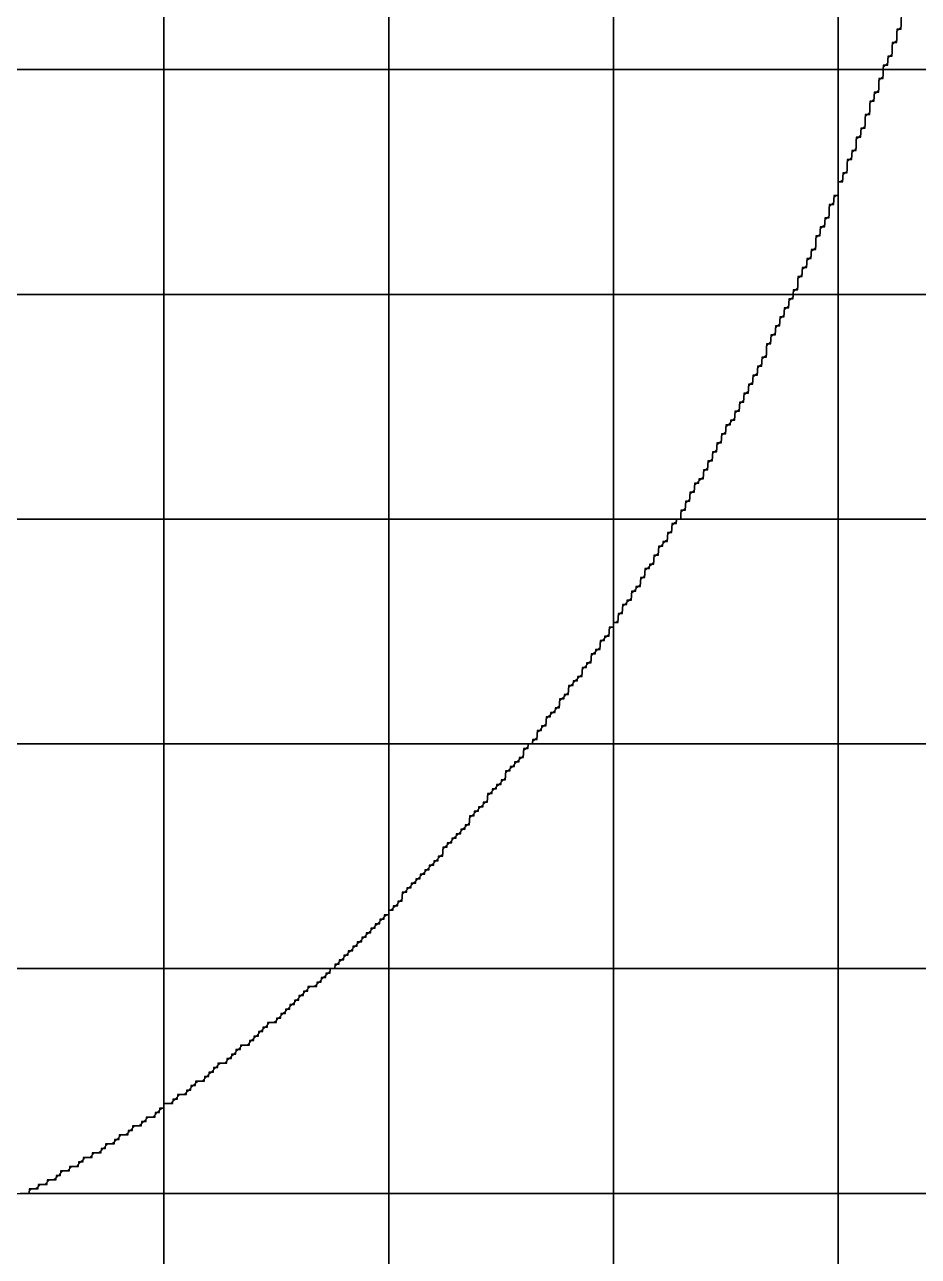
# Model space of a CAD drawing. Header units: metres. Extents: x -2.2 to 1, y -5.2 to 5.1.
# Drawn here: x 0.05 to 0.547, y -3.696 to -3.01 of the extents above; entities that cross this region are included whole.
import ezdxf

# ---------------------------------------------------------------- set-up
doc = ezdxf.new("R2010")
doc.units = ezdxf.units.M

msp = doc.modelspace()

# ---------------------------------------------------------------- linework, layer by layer
at = {"layer": '6', "color": 4}
for points in [[(0.00207, -3.0355, 0), (0.12707, -3.0355, 0), (0.12707, -2.9105, 0), (0.00207, -2.9105, 0), (0.00207, -3.0355, 0)], [(0.12707, -3.0355, 0), (0.25207, -3.0355, 0), (0.25207, -2.9105, 0), (0.12707, -2.9105, 0), (0.12707, -3.0355, 0)], [(0.25207, -3.0355, 0), (0.37707, -3.0355, 0), (0.37707, -2.9105, 0), (0.25207, -2.9105, 0), (0.25207, -3.0355, 0)], [(0.37707, -3.0355, 0), (0.50207, -3.0355, 0), (0.50207, -2.9105, 0), (0.37707, -2.9105, 0), (0.37707, -3.0355, 0)], [(0.50207, -2.9105, 0), (0.50207, -3.0355, 0)], [(0.50207, -3.0355, 0), (0.52707, -3.0355, 0), (0.52707, -3.03425, 0), (0.52832, -3.033, 0), (0.52957, -3.033, 0), (0.52957, -3.02925, 0), (0.53082, -3.028, 0), (0.53207, -3.028, 0), (0.53207, -3.02175, 0), (0.53332, -3.0205, 0), (0.53457, -3.0205, 0), (0.53457, -3.01425, 0), (0.53582, -3.013, 0), (0.53707, -3.013, 0), (0.53707, -3.00675, 0)], [(0.00207, -3.1605, 0), (0.12707, -3.1605, 0), (0.12707, -3.0355, 0), (0.00207, -3.0355, 0), (0.00207, -3.1605, 0)], [(0.12707, -3.1605, 0), (0.25207, -3.1605, 0), (0.25207, -3.0355, 0), (0.12707, -3.0355, 0), (0.12707, -3.1605, 0)], [(0.25207, -3.1605, 0), (0.37707, -3.1605, 0), (0.37707, -3.0355, 0), (0.25207, -3.0355, 0), (0.25207, -3.1605, 0)], [(0.37707, -3.1605, 0), (0.47707, -3.1605, 0), (0.47707, -3.15925, 0), (0.47832, -3.158, 0), (0.47957, -3.158, 0), (0.47957, -3.15175, 0), (0.48082, -3.1505, 0), (0.48207, -3.1505, 0), (0.48207, -3.14675, 0), (0.48332, -3.1455, 0), (0.48457, -3.1455, 0), (0.48457, -3.14175, 0), (0.48582, -3.1405, 0), (0.48707, -3.1405, 0), (0.48707, -3.13675, 0), (0.48832, -3.1355, 0), (0.48957, -3.1355, 0), (0.48957, -3.12925, 0), (0.49082, -3.128, 0), (0.49207, -3.128, 0), (0.49207, -3.12425, 0), (0.49332, -3.123, 0), (0.49457, -3.123, 0), (0.49457, -3.11925, 0), (0.49582, -3.118, 0), (0.49707, -3.118, 0), (0.49707, -3.11175, 0), (0.49832, -3.1105, 0), (0.49957, -3.1105, 0), (0.49957, -3.10675, 0), (0.50082, -3.1055, 0), (0.50207, -3.1055, 0), (0.50207, -3.0355, 0), (0.37707, -3.0355, 0), (0.37707, -3.1605, 0)], [(0.50207, -3.098, 0), (0.50457, -3.098, 0), (0.50457, -3.09425, 0), (0.50582, -3.093, 0), (0.50707, -3.093, 0), (0.50707, -3.08675, 0), (0.50832, -3.0855, 0), (0.50957, -3.0855, 0), (0.50957, -3.08175, 0), (0.51082, -3.0805, 0), (0.51207, -3.0805, 0), (0.51207, -3.07425, 0), (0.51332, -3.073, 0), (0.51457, -3.073, 0), (0.51457, -3.06925, 0), (0.51582, -3.068, 0), (0.51707, -3.068, 0), (0.51707, -3.06175, 0), (0.51832, -3.0605, 0), (0.51957, -3.0605, 0), (0.51957, -3.05425, 0), (0.52082, -3.053, 0), (0.52207, -3.053, 0), (0.52207, -3.04925, 0), (0.52332, -3.048, 0), (0.52457, -3.048, 0), (0.52457, -3.04175, 0), (0.52582, -3.0405, 0), (0.52707, -3.0405, 0), (0.52707, -3.0355, 0), (0.50207, -3.0355, 0), (0.50207, -3.098, 0)], [(0.00207, -3.2855, 0), (0.12707, -3.2855, 0), (0.12707, -3.1605, 0), (0.00207, -3.1605, 0), (0.00207, -3.2855, 0)], [(0.12707, -3.2855, 0), (0.25207, -3.2855, 0), (0.25207, -3.1605, 0), (0.12707, -3.1605, 0), (0.12707, -3.2855, 0)], [(0.25207, -3.2855, 0), (0.37707, -3.2855, 0), (0.37707, -3.1605, 0), (0.25207, -3.1605, 0), (0.25207, -3.2855, 0)], [(0.37707, -3.2855, 0), (0.41457, -3.2855, 0), (0.41457, -3.28175, 0), (0.41582, -3.2805, 0), (0.41707, -3.2805, 0), (0.41707, -3.27675, 0), (0.41832, -3.2755, 0), (0.41957, -3.2755, 0), (0.41957, -3.27175, 0), (0.42082, -3.2705, 0), (0.42207, -3.2705, 0), (0.42207, -3.26675, 0), (0.42332, -3.2655, 0), (0.42457, -3.2655, 0), (0.42457, -3.26425, 0), (0.42582, -3.263, 0), (0.42707, -3.263, 0), (0.42707, -3.25925, 0), (0.42832, -3.258, 0), (0.42957, -3.258, 0), (0.42957, -3.25425, 0), (0.43082, -3.253, 0), (0.43207, -3.253, 0), (0.43207, -3.24925, 0), (0.43332, -3.248, 0), (0.43457, -3.248, 0), (0.43457, -3.24425, 0), (0.43582, -3.243, 0), (0.43707, -3.243, 0), (0.43707, -3.23925, 0), (0.43832, -3.238, 0), (0.43957, -3.238, 0), (0.43957, -3.23425, 0), (0.44082, -3.233, 0), (0.44207, -3.233, 0), (0.44207, -3.23175, 0), (0.44332, -3.2305, 0), (0.44457, -3.2305, 0), (0.44457, -3.22675, 0), (0.44582, -3.2255, 0), (0.44707, -3.2255, 0), (0.44707, -3.22175, 0), (0.44832, -3.2205, 0), (0.44957, -3.2205, 0), (0.44957, -3.21675, 0), (0.45082, -3.2155, 0), (0.45207, -3.2155, 0), (0.45207, -3.21175, 0), (0.45332, -3.2105, 0), (0.45457, -3.2105, 0), (0.45457, -3.20675, 0), (0.45582, -3.2055, 0), (0.45707, -3.2055, 0), (0.45707, -3.20175, 0), (0.45832, -3.2005, 0), (0.45957, -3.2005, 0), (0.45957, -3.19675, 0), (0.46082, -3.1955, 0), (0.46207, -3.1955, 0), (0.46207, -3.18925, 0), (0.46332, -3.188, 0), (0.46457, -3.188, 0), (0.46457, -3.18425, 0), (0.46582, -3.183, 0), (0.46707, -3.183, 0), (0.46707, -3.17925, 0), (0.46832, -3.178, 0), (0.46957, -3.178, 0), (0.46957, -3.17425, 0), (0.47082, -3.173, 0), (0.47207, -3.173, 0), (0.47207, -3.16925, 0), (0.47332, -3.168, 0), (0.47457, -3.168, 0), (0.47457, -3.16425, 0), (0.47582, -3.163, 0), (0.47707, -3.163, 0), (0.47707, -3.1605, 0), (0.37707, -3.1605, 0), (0.37707, -3.2855, 0)], [(0.00207, -3.4105, 0), (0.12707, -3.4105, 0), (0.12707, -3.2855, 0), (0.00207, -3.2855, 0), (0.00207, -3.4105, 0)], [(0.12707, -3.4105, 0), (0.25207, -3.4105, 0), (0.25207, -3.2855, 0), (0.12707, -3.2855, 0), (0.12707, -3.4105, 0)], [(0.25207, -3.4105, 0), (0.33207, -3.4105, 0), (0.33207, -3.40925, 0), (0.33332, -3.408, 0), (0.33457, -3.408, 0), (0.33457, -3.40425, 0), (0.33582, -3.403, 0), (0.33707, -3.403, 0), (0.33707, -3.40175, 0), (0.33832, -3.4005, 0), (0.33957, -3.4005, 0), (0.33957, -3.39675, 0), (0.34082, -3.3955, 0), (0.34207, -3.3955, 0), (0.34207, -3.39425, 0), (0.34332, -3.393, 0), (0.34457, -3.393, 0), (0.34457, -3.39175, 0), (0.34582, -3.3905, 0), (0.34707, -3.3905, 0), (0.34707, -3.38675, 0), (0.34832, -3.3855, 0), (0.34957, -3.3855, 0), (0.34957, -3.38425, 0), (0.35082, -3.383, 0), (0.35207, -3.383, 0), (0.35207, -3.37925, 0), (0.35332, -3.378, 0), (0.35457, -3.378, 0), (0.35457, -3.37675, 0), (0.35582, -3.3755, 0), (0.35707, -3.3755, 0), (0.35707, -3.37425, 0), (0.35832, -3.373, 0), (0.35957, -3.373, 0), (0.35957, -3.36925, 0), (0.36082, -3.368, 0), (0.36207, -3.368, 0), (0.36207, -3.36675, 0), (0.36332, -3.3655, 0), (0.36457, -3.3655, 0), (0.36457, -3.36175, 0), (0.36582, -3.3605, 0), (0.36707, -3.3605, 0), (0.36707, -3.35925, 0), (0.36832, -3.358, 0), (0.36957, -3.358, 0), (0.36957, -3.35425, 0), (0.37082, -3.353, 0), (0.37207, -3.353, 0), (0.37207, -3.35175, 0), (0.37332, -3.3505, 0), (0.37457, -3.3505, 0), (0.37457, -3.34675, 0), (0.37582, -3.3455, 0), (0.37707, -3.3455, 0), (0.37707, -3.2855, 0), (0.25207, -3.2855, 0), (0.25207, -3.4105, 0)], [(0.37707, -3.343, 0), (0.37957, -3.343, 0), (0.37957, -3.33925, 0), (0.38082, -3.338, 0), (0.38207, -3.338, 0), (0.38207, -3.33425, 0), (0.38332, -3.333, 0), (0.38457, -3.333, 0), (0.38457, -3.33175, 0), (0.38582, -3.3305, 0), (0.38707, -3.3305, 0), (0.38707, -3.32675, 0), (0.38832, -3.3255, 0), (0.38957, -3.3255, 0), (0.38957, -3.32425, 0), (0.39082, -3.323, 0), (0.39207, -3.323, 0), (0.39207, -3.31925, 0), (0.39332, -3.318, 0), (0.39457, -3.318, 0), (0.39457, -3.31425, 0), (0.39582, -3.313, 0), (0.39707, -3.313, 0), (0.39707, -3.31175, 0), (0.39832, -3.3105, 0), (0.39957, -3.3105, 0), (0.39957, -3.30675, 0), (0.40082, -3.3055, 0), (0.40207, -3.3055, 0), (0.40207, -3.30175, 0), (0.40332, -3.3005, 0), (0.40457, -3.3005, 0), (0.40457, -3.29925, 0), (0.40582, -3.298, 0), (0.40707, -3.298, 0), (0.40707, -3.29425, 0), (0.40832, -3.293, 0), (0.40957, -3.293, 0), (0.40957, -3.28925, 0), (0.41082, -3.288, 0), (0.41207, -3.288, 0), (0.41207, -3.2855, 0), (0.37707, -3.2855, 0), (0.37707, -3.343, 0)], [(0.00207, -3.5355, 0), (0.12707, -3.5355, 0), (0.12707, -3.4105, 0), (0.00207, -3.4105, 0), (0.00207, -3.5355, 0)], [(0.12707, -3.5355, 0), (0.22207, -3.5355, 0), (0.22207, -3.53425, 0), (0.22332, -3.533, 0), (0.22457, -3.533, 0), (0.22457, -3.53175, 0), (0.22582, -3.5305, 0), (0.22707, -3.5305, 0), (0.22707, -3.52925, 0), (0.22832, -3.528, 0), (0.22957, -3.528, 0), (0.22957, -3.52675, 0), (0.23082, -3.5255, 0), (0.23207, -3.5255, 0), (0.23207, -3.52425, 0), (0.23332, -3.523, 0), (0.23457, -3.523, 0), (0.23457, -3.52175, 0), (0.23582, -3.5205, 0), (0.23707, -3.5205, 0), (0.23707, -3.51925, 0), (0.23832, -3.518, 0), (0.23957, -3.518, 0), (0.23957, -3.51675, 0), (0.24082, -3.5155, 0), (0.24207, -3.5155, 0), (0.24207, -3.51425, 0), (0.24332, -3.513, 0), (0.24457, -3.513, 0), (0.24457, -3.51175, 0), (0.24582, -3.5105, 0), (0.24707, -3.5105, 0), (0.24707, -3.50925, 0), (0.24832, -3.508, 0), (0.24957, -3.508, 0), (0.24957, -3.50675, 0), (0.25082, -3.5055, 0), (0.25207, -3.5055, 0), (0.25207, -3.4105, 0), (0.12707, -3.4105, 0), (0.12707, -3.5355, 0)], [(0.25207, -3.503, 0), (0.25457, -3.503, 0), (0.25457, -3.50175, 0), (0.25582, -3.5005, 0), (0.25707, -3.5005, 0), (0.25707, -3.49925, 0), (0.25832, -3.498, 0), (0.25957, -3.498, 0), (0.25957, -3.49425, 0), (0.26082, -3.493, 0), (0.26207, -3.493, 0), (0.26207, -3.49175, 0), (0.26332, -3.4905, 0), (0.26457, -3.4905, 0), (0.26457, -3.48925, 0), (0.26582, -3.488, 0), (0.26707, -3.488, 0), (0.26707, -3.48675, 0), (0.26832, -3.4855, 0), (0.26957, -3.4855, 0), (0.26957, -3.48425, 0), (0.27082, -3.483, 0), (0.27207, -3.483, 0), (0.27207, -3.48175, 0), (0.27332, -3.4805, 0), (0.27457, -3.4805, 0), (0.27457, -3.47925, 0), (0.27582, -3.478, 0), (0.27707, -3.478, 0), (0.27707, -3.47675, 0), (0.27832, -3.4755, 0), (0.27957, -3.4755, 0), (0.27957, -3.47425, 0), (0.28082, -3.473, 0), (0.28207, -3.473, 0), (0.28207, -3.46925, 0), (0.28332, -3.468, 0), (0.28457, -3.468, 0), (0.28457, -3.46675, 0), (0.28582, -3.4655, 0), (0.28707, -3.4655, 0), (0.28707, -3.46425, 0), (0.28832, -3.463, 0), (0.28957, -3.463, 0), (0.28957, -3.46175, 0), (0.29082, -3.4605, 0), (0.29207, -3.4605, 0), (0.29207, -3.45925, 0), (0.29332, -3.458, 0), (0.29457, -3.458, 0), (0.29457, -3.45675, 0), (0.29582, -3.4555, 0), (0.29707, -3.4555, 0), (0.29707, -3.45175, 0), (0.29832, -3.4505, 0), (0.29957, -3.4505, 0), (0.29957, -3.44925, 0), (0.30082, -3.448, 0), (0.30207, -3.448, 0), (0.30207, -3.44675, 0), (0.30332, -3.4455, 0), (0.30457, -3.4455, 0), (0.30457, -3.44425, 0), (0.30582, -3.443, 0), (0.30707, -3.443, 0), (0.30707, -3.43925, 0), (0.30832, -3.438, 0), (0.30957, -3.438, 0), (0.30957, -3.43675, 0), (0.31082, -3.4355, 0), (0.31207, -3.4355, 0), (0.31207, -3.43425, 0), (0.31332, -3.433, 0), (0.31457, -3.433, 0), (0.31457, -3.43175, 0), (0.31582, -3.4305, 0), (0.31707, -3.4305, 0), (0.31707, -3.42675, 0), (0.31832, -3.4255, 0), (0.31957, -3.4255, 0), (0.31957, -3.42425, 0), (0.32082, -3.423, 0), (0.32207, -3.423, 0), (0.32207, -3.42175, 0), (0.32332, -3.4205, 0), (0.32457, -3.4205, 0), (0.32457, -3.41925, 0), (0.32582, -3.418, 0), (0.32707, -3.418, 0), (0.32707, -3.41425, 0), (0.32832, -3.413, 0), (0.32957, -3.413, 0), (0.32957, -3.4105, 0), (0.25207, -3.4105, 0), (0.25207, -3.503, 0)], [(0.00207, -3.6605, 0), (0.05207, -3.6605, 0), (0.05207, -3.65925, 0), (0.05332, -3.658, 0), (0.05707, -3.658, 0), (0.05707, -3.65675, 0), (0.05832, -3.6555, 0), (0.06207, -3.6555, 0), (0.06207, -3.65425, 0), (0.06332, -3.653, 0), (0.06707, -3.653, 0), (0.06707, -3.65175, 0), (0.06832, -3.6505, 0), (0.06957, -3.6505, 0), (0.06957, -3.64925, 0), (0.07082, -3.648, 0), (0.07457, -3.648, 0), (0.07457, -3.64675, 0), (0.07582, -3.6455, 0), (0.07957, -3.6455, 0), (0.07957, -3.64425, 0), (0.08082, -3.643, 0), (0.08207, -3.643, 0), (0.08207, -3.64175, 0), (0.08332, -3.6405, 0), (0.08707, -3.6405, 0), (0.08707, -3.63925, 0), (0.08832, -3.638, 0), (0.09207, -3.638, 0), (0.09207, -3.63675, 0), (0.09332, -3.6355, 0), (0.09457, -3.6355, 0), (0.09457, -3.63425, 0), (0.09582, -3.633, 0), (0.09957, -3.633, 0), (0.09957, -3.63175, 0), (0.10082, -3.6305, 0), (0.10207, -3.6305, 0), (0.10207, -3.62925, 0), (0.10332, -3.628, 0), (0.10707, -3.628, 0), (0.10707, -3.62675, 0), (0.10832, -3.6255, 0), (0.10957, -3.6255, 0), (0.10957, -3.62425, 0), (0.11082, -3.623, 0), (0.11457, -3.623, 0), (0.11457, -3.62175, 0), (0.11582, -3.6205, 0), (0.11707, -3.6205, 0), (0.11707, -3.61925, 0), (0.11832, -3.618, 0), (0.12207, -3.618, 0), (0.12207, -3.61675, 0), (0.12332, -3.6155, 0), (0.12457, -3.6155, 0), (0.12457, -3.61425, 0), (0.12582, -3.613, 0), (0.12707, -3.613, 0), (0.12707, -3.5355, 0), (0.00207, -3.5355, 0)], [(0.12707, -3.6105, 0), (0.13207, -3.6105, 0), (0.13207, -3.60925, 0), (0.13332, -3.608, 0), (0.13457, -3.608, 0), (0.13457, -3.60675, 0), (0.13582, -3.6055, 0), (0.13957, -3.6055, 0), (0.13957, -3.60425, 0), (0.14082, -3.603, 0), (0.14207, -3.603, 0), (0.14207, -3.60175, 0), (0.14332, -3.6005, 0), (0.14457, -3.6005, 0), (0.14457, -3.59925, 0), (0.14582, -3.598, 0), (0.14957, -3.598, 0), (0.14957, -3.59675, 0), (0.15082, -3.5955, 0), (0.15207, -3.5955, 0), (0.15207, -3.59425, 0), (0.15332, -3.593, 0), (0.15457, -3.593, 0), (0.15457, -3.59175, 0), (0.15582, -3.5905, 0), (0.15707, -3.5905, 0), (0.15707, -3.58925, 0), (0.15832, -3.588, 0), (0.16207, -3.588, 0), (0.16207, -3.58675, 0), (0.16332, -3.5855, 0), (0.16457, -3.5855, 0), (0.16457, -3.58425, 0), (0.16582, -3.583, 0), (0.16707, -3.583, 0), (0.16707, -3.58175, 0), (0.16832, -3.5805, 0), (0.16957, -3.5805, 0), (0.16957, -3.57925, 0), (0.17082, -3.578, 0), (0.17457, -3.578, 0), (0.17457, -3.57675, 0), (0.17582, -3.5755, 0), (0.17707, -3.5755, 0), (0.17707, -3.57425, 0), (0.17832, -3.573, 0), (0.17957, -3.573, 0), (0.17957, -3.57175, 0), (0.18082, -3.5705, 0), (0.18207, -3.5705, 0), (0.18207, -3.56925, 0), (0.18332, -3.568, 0), (0.18457, -3.568, 0), (0.18457, -3.56675, 0), (0.18582, -3.5655, 0), (0.18957, -3.5655, 0), (0.18957, -3.56425, 0), (0.19082, -3.563, 0), (0.19207, -3.563, 0), (0.19207, -3.56175, 0), (0.19332, -3.5605, 0), (0.19457, -3.5605, 0), (0.19457, -3.55925, 0), (0.19582, -3.558, 0), (0.19707, -3.558, 0), (0.19707, -3.55675, 0), (0.19832, -3.5555, 0), (0.19957, -3.5555, 0), (0.19957, -3.55425, 0), (0.20082, -3.553, 0), (0.20207, -3.553, 0), (0.20207, -3.55175, 0), (0.20332, -3.5505, 0), (0.20457, -3.5505, 0), (0.20457, -3.54925, 0), (0.20582, -3.548, 0), (0.20707, -3.548, 0), (0.20707, -3.54675, 0), (0.20832, -3.5455, 0), (0.21207, -3.5455, 0), (0.21207, -3.54425, 0), (0.21332, -3.543, 0), (0.21457, -3.543, 0), (0.21457, -3.54175, 0), (0.21582, -3.5405, 0), (0.21707, -3.5405, 0), (0.21707, -3.53925, 0), (0.21832, -3.538, 0), (0.21957, -3.538, 0), (0.21957, -3.5355, 0), (0.12707, -3.5355, 0), (0.12707, -3.6105, 0)]]:
    msp.add_polyline3d(points, dxfattribs=at)
at = {"layer": '7', "color": 1}
for points in [[(0.52707, -3.0355, 0), (0.62707, -3.0355, 0), (0.62707, -2.9105, 0)], [(0.53707, -3.0055, 0), (0.53707, -3.01175, 0), (0.53582, -3.013, 0), (0.53457, -3.013, 0), (0.53457, -3.01925, 0), (0.53332, -3.0205, 0), (0.53207, -3.0205, 0), (0.53207, -3.02675, 0), (0.53082, -3.028, 0), (0.52957, -3.028, 0), (0.52957, -3.03175, 0), (0.52832, -3.033, 0), (0.52707, -3.033, 0), (0.52707, -3.0355, 0)], [(0.62707, -3.0355, 0), (0.52707, -3.0355, 0), (0.52707, -3.03925, 0), (0.52582, -3.0405, 0), (0.52457, -3.0405, 0), (0.52457, -3.04675, 0), (0.52332, -3.048, 0), (0.52207, -3.048, 0), (0.52207, -3.05175, 0), (0.52082, -3.053, 0), (0.51957, -3.053, 0), (0.51957, -3.05925, 0), (0.51832, -3.0605, 0), (0.51707, -3.0605, 0), (0.51707, -3.06675, 0), (0.51582, -3.068, 0), (0.51457, -3.068, 0), (0.51457, -3.07175, 0), (0.51332, -3.073, 0), (0.51207, -3.073, 0), (0.51207, -3.07925, 0), (0.51082, -3.0805, 0), (0.50957, -3.0805, 0), (0.50957, -3.08425, 0), (0.50832, -3.0855, 0), (0.50707, -3.0855, 0), (0.50707, -3.09175, 0), (0.50582, -3.093, 0), (0.50457, -3.093, 0), (0.50457, -3.09675, 0), (0.50332, -3.098, 0), (0.50207, -3.098, 0), (0.50207, -3.1605, 0)], [(0.47707, -3.1605, 0), (0.50207, -3.1605, 0), (0.50207, -3.1055, 0), (0.49957, -3.1055, 0), (0.49957, -3.10925, 0), (0.49832, -3.1105, 0), (0.49707, -3.1105, 0), (0.49707, -3.11675, 0), (0.49582, -3.118, 0), (0.49457, -3.118, 0), (0.49457, -3.12175, 0), (0.49332, -3.123, 0), (0.49207, -3.123, 0), (0.49207, -3.12675, 0), (0.49082, -3.128, 0), (0.48957, -3.128, 0), (0.48957, -3.13425, 0), (0.48832, -3.1355, 0), (0.48707, -3.1355, 0), (0.48707, -3.13925, 0), (0.48582, -3.1405, 0), (0.48457, -3.1405, 0), (0.48457, -3.14425, 0), (0.48332, -3.1455, 0), (0.48207, -3.1455, 0), (0.48207, -3.14925, 0), (0.48082, -3.1505, 0), (0.47957, -3.1505, 0), (0.47957, -3.15675, 0), (0.47832, -3.158, 0), (0.47707, -3.158, 0), (0.47707, -3.1605, 0)], [(0.41457, -3.2855, 0), (0.50207, -3.2855, 0), (0.50207, -3.1605, 0), (0.47707, -3.1605, 0), (0.47707, -3.16175, 0), (0.47582, -3.163, 0), (0.47457, -3.163, 0), (0.47457, -3.16675, 0), (0.47332, -3.168, 0), (0.47207, -3.168, 0), (0.47207, -3.17175, 0), (0.47082, -3.173, 0), (0.46957, -3.173, 0), (0.46957, -3.17675, 0), (0.46832, -3.178, 0), (0.46707, -3.178, 0), (0.46707, -3.18175, 0), (0.46582, -3.183, 0), (0.46457, -3.183, 0), (0.46457, -3.18675, 0), (0.46332, -3.188, 0), (0.46207, -3.188, 0), (0.46207, -3.19425, 0), (0.46082, -3.1955, 0), (0.45957, -3.1955, 0), (0.45957, -3.19925, 0), (0.45832, -3.2005, 0), (0.45707, -3.2005, 0), (0.45707, -3.20425, 0), (0.45582, -3.2055, 0), (0.45457, -3.2055, 0), (0.45457, -3.20925, 0), (0.45332, -3.2105, 0), (0.45207, -3.2105, 0), (0.45207, -3.21425, 0), (0.45082, -3.2155, 0), (0.44957, -3.2155, 0), (0.44957, -3.21925, 0), (0.44832, -3.2205, 0), (0.44707, -3.2205, 0), (0.44707, -3.22425, 0), (0.44582, -3.2255, 0), (0.44457, -3.2255, 0), (0.44457, -3.22925, 0), (0.44332, -3.2305, 0), (0.44207, -3.2305, 0), (0.44207, -3.23175, 0), (0.44082, -3.233, 0), (0.43957, -3.233, 0), (0.43957, -3.23675, 0), (0.43832, -3.238, 0), (0.43707, -3.238, 0), (0.43707, -3.24175, 0), (0.43582, -3.243, 0), (0.43457, -3.243, 0), (0.43457, -3.24675, 0), (0.43332, -3.248, 0), (0.43207, -3.248, 0), (0.43207, -3.25175, 0), (0.43082, -3.253, 0), (0.42957, -3.253, 0), (0.42957, -3.25675, 0), (0.42832, -3.258, 0), (0.42707, -3.258, 0), (0.42707, -3.26175, 0), (0.42582, -3.263, 0), (0.42457, -3.263, 0), (0.42457, -3.26425, 0), (0.42332, -3.2655, 0), (0.42207, -3.2655, 0), (0.42207, -3.26925, 0), (0.42082, -3.2705, 0), (0.41957, -3.2705, 0), (0.41957, -3.27425, 0), (0.41832, -3.2755, 0), (0.41707, -3.2755, 0), (0.41707, -3.27925, 0), (0.41582, -3.2805, 0), (0.41457, -3.2805, 0), (0.41457, -3.2855, 0)], [(0.50207, -3.2855, 0), (0.62707, -3.2855, 0), (0.62707, -3.1605, 0), (0.50207, -3.1605, 0), (0.50207, -3.2855, 0)], [(0.50207, -3.1605, 0), (0.62707, -3.1605, 0)], [(0.37707, -3.4105, 0), (0.50207, -3.4105, 0), (0.50207, -3.2855, 0), (0.41207, -3.2855, 0), (0.41207, -3.28675, 0), (0.41082, -3.288, 0), (0.40957, -3.288, 0), (0.40957, -3.29175, 0), (0.40832, -3.293, 0), (0.40707, -3.293, 0), (0.40707, -3.29675, 0), (0.40582, -3.298, 0), (0.40457, -3.298, 0), (0.40457, -3.29925, 0), (0.40332, -3.3005, 0), (0.40207, -3.3005, 0), (0.40207, -3.30425, 0), (0.40082, -3.3055, 0), (0.39957, -3.3055, 0), (0.39957, -3.30925, 0), (0.39832, -3.3105, 0), (0.39707, -3.3105, 0), (0.39707, -3.31175, 0), (0.39582, -3.313, 0), (0.39457, -3.313, 0), (0.39457, -3.31675, 0), (0.39332, -3.318, 0), (0.39207, -3.318, 0), (0.39207, -3.32175, 0), (0.39082, -3.323, 0), (0.38957, -3.323, 0), (0.38957, -3.32425, 0), (0.38832, -3.3255, 0), (0.38707, -3.3255, 0), (0.38707, -3.32925, 0), (0.38582, -3.3305, 0), (0.38457, -3.3305, 0), (0.38457, -3.33175, 0), (0.38332, -3.333, 0), (0.38207, -3.333, 0), (0.38207, -3.33675, 0), (0.38082, -3.338, 0), (0.37957, -3.338, 0), (0.37957, -3.34175, 0), (0.37832, -3.343, 0), (0.37707, -3.343, 0), (0.37707, -3.4105, 0)], [(0.50207, -3.4105, 0), (0.62707, -3.4105, 0), (0.62707, -3.2855, 0), (0.50207, -3.2855, 0), (0.50207, -3.4105, 0)], [(0.33207, -3.4105, 0), (0.37707, -3.4105, 0), (0.37707, -3.3455, 0), (0.37457, -3.3455, 0), (0.37457, -3.34925, 0), (0.37332, -3.3505, 0), (0.37207, -3.3505, 0), (0.37207, -3.35175, 0), (0.37082, -3.353, 0), (0.36957, -3.353, 0), (0.36957, -3.35675, 0), (0.36832, -3.358, 0), (0.36707, -3.358, 0), (0.36707, -3.35925, 0), (0.36582, -3.3605, 0), (0.36457, -3.3605, 0), (0.36457, -3.36425, 0), (0.36332, -3.3655, 0), (0.36207, -3.3655, 0), (0.36207, -3.36675, 0), (0.36082, -3.368, 0), (0.35957, -3.368, 0), (0.35957, -3.37175, 0), (0.35832, -3.373, 0), (0.35707, -3.373, 0), (0.35707, -3.37425, 0), (0.35582, -3.3755, 0), (0.35457, -3.3755, 0), (0.35457, -3.37675, 0), (0.35332, -3.378, 0), (0.35207, -3.378, 0), (0.35207, -3.38175, 0), (0.35082, -3.383, 0), (0.34957, -3.383, 0), (0.34957, -3.38425, 0), (0.34832, -3.3855, 0), (0.34707, -3.3855, 0), (0.34707, -3.38925, 0), (0.34582, -3.3905, 0), (0.34457, -3.3905, 0), (0.34457, -3.39175, 0), (0.34332, -3.393, 0), (0.34207, -3.393, 0), (0.34207, -3.39425, 0), (0.34082, -3.3955, 0), (0.33957, -3.3955, 0), (0.33957, -3.39925, 0), (0.33832, -3.4005, 0), (0.33707, -3.4005, 0), (0.33707, -3.40175, 0), (0.33582, -3.403, 0), (0.33457, -3.403, 0), (0.33457, -3.40675, 0), (0.33332, -3.408, 0), (0.33207, -3.408, 0), (0.33207, -3.4105, 0)], [(0.25207, -3.5355, 0), (0.37707, -3.5355, 0), (0.37707, -3.4105, 0), (0.32957, -3.4105, 0), (0.32957, -3.41175, 0), (0.32832, -3.413, 0), (0.32707, -3.413, 0), (0.32707, -3.41675, 0), (0.32582, -3.418, 0), (0.32457, -3.418, 0), (0.32457, -3.41925, 0), (0.32332, -3.4205, 0), (0.32207, -3.4205, 0), (0.32207, -3.42175, 0), (0.32082, -3.423, 0), (0.31957, -3.423, 0), (0.31957, -3.42425, 0), (0.31832, -3.4255, 0), (0.31707, -3.4255, 0), (0.31707, -3.42925, 0), (0.31582, -3.4305, 0), (0.31457, -3.4305, 0), (0.31457, -3.43175, 0), (0.31332, -3.433, 0), (0.31207, -3.433, 0), (0.31207, -3.43425, 0), (0.31082, -3.4355, 0), (0.30957, -3.4355, 0), (0.30957, -3.43675, 0), (0.30832, -3.438, 0), (0.30707, -3.438, 0), (0.30707, -3.44175, 0), (0.30582, -3.443, 0), (0.30457, -3.443, 0), (0.30457, -3.44425, 0), (0.30332, -3.4455, 0), (0.30207, -3.4455, 0), (0.30207, -3.44675, 0), (0.30082, -3.448, 0), (0.29957, -3.448, 0), (0.29957, -3.44925, 0), (0.29832, -3.4505, 0), (0.29707, -3.4505, 0), (0.29707, -3.45425, 0), (0.29582, -3.4555, 0), (0.29457, -3.4555, 0), (0.29457, -3.45675, 0), (0.29332, -3.458, 0), (0.29207, -3.458, 0), (0.29207, -3.45925, 0), (0.29082, -3.4605, 0), (0.28957, -3.4605, 0), (0.28957, -3.46175, 0), (0.28832, -3.463, 0), (0.28707, -3.463, 0), (0.28707, -3.46425, 0), (0.28582, -3.4655, 0), (0.28457, -3.4655, 0), (0.28457, -3.46675, 0), (0.28332, -3.468, 0), (0.28207, -3.468, 0), (0.28207, -3.47175, 0), (0.28082, -3.473, 0), (0.27957, -3.473, 0), (0.27957, -3.47425, 0), (0.27832, -3.4755, 0), (0.27707, -3.4755, 0), (0.27707, -3.47675, 0), (0.27582, -3.478, 0), (0.27457, -3.478, 0), (0.27457, -3.47925, 0), (0.27332, -3.4805, 0), (0.27207, -3.4805, 0), (0.27207, -3.48175, 0), (0.27082, -3.483, 0), (0.26957, -3.483, 0), (0.26957, -3.48425, 0), (0.26832, -3.4855, 0), (0.26707, -3.4855, 0), (0.26707, -3.48675, 0), (0.26582, -3.488, 0), (0.26457, -3.488, 0), (0.26457, -3.48925, 0), (0.26332, -3.4905, 0), (0.26207, -3.4905, 0), (0.26207, -3.49175, 0), (0.26082, -3.493, 0), (0.25957, -3.493, 0), (0.25957, -3.49675, 0), (0.25832, -3.498, 0), (0.25707, -3.498, 0), (0.25707, -3.49925, 0), (0.25582, -3.5005, 0), (0.25457, -3.5005, 0), (0.25457, -3.50175, 0), (0.25332, -3.503, 0), (0.25207, -3.503, 0), (0.25207, -3.5355, 0)], [(0.37707, -3.5355, 0), (0.50207, -3.5355, 0), (0.50207, -3.4105, 0), (0.37707, -3.4105, 0), (0.37707, -3.5355, 0)], [(0.50207, -3.5355, 0), (0.62707, -3.5355, 0), (0.62707, -3.4105, 0), (0.50207, -3.4105, 0), (0.50207, -3.5355, 0)], [(0.22207, -3.5355, 0), (0.25207, -3.5355, 0), (0.25207, -3.5055, 0), (0.24957, -3.5055, 0), (0.24957, -3.50675, 0), (0.24832, -3.508, 0), (0.24707, -3.508, 0), (0.24707, -3.50925, 0), (0.24582, -3.5105, 0), (0.24457, -3.5105, 0), (0.24457, -3.51175, 0), (0.24332, -3.513, 0), (0.24207, -3.513, 0), (0.24207, -3.51425, 0), (0.24082, -3.5155, 0), (0.23957, -3.5155, 0), (0.23957, -3.51675, 0), (0.23832, -3.518, 0), (0.23707, -3.518, 0), (0.23707, -3.51925, 0), (0.23582, -3.5205, 0), (0.23457, -3.5205, 0), (0.23457, -3.52175, 0), (0.23332, -3.523, 0), (0.23207, -3.523, 0), (0.23207, -3.52425, 0), (0.23082, -3.5255, 0), (0.22957, -3.5255, 0), (0.22957, -3.52675, 0), (0.22832, -3.528, 0), (0.22707, -3.528, 0), (0.22707, -3.52925, 0), (0.22582, -3.5305, 0), (0.22457, -3.5305, 0), (0.22457, -3.53175, 0), (0.22332, -3.533, 0), (0.22207, -3.533, 0), (0.22207, -3.5355, 0)], [(0.12707, -3.6605, 0), (0.25207, -3.6605, 0), (0.25207, -3.5355, 0), (0.21957, -3.5355, 0), (0.21957, -3.53675, 0), (0.21832, -3.538, 0), (0.21707, -3.538, 0), (0.21707, -3.53925, 0), (0.21582, -3.5405, 0), (0.21457, -3.5405, 0), (0.21457, -3.54175, 0), (0.21332, -3.543, 0), (0.21207, -3.543, 0), (0.21207, -3.54425, 0), (0.21082, -3.5455, 0), (0.20707, -3.5455, 0), (0.20707, -3.54675, 0), (0.20582, -3.548, 0), (0.20457, -3.548, 0), (0.20457, -3.54925, 0), (0.20332, -3.5505, 0), (0.20207, -3.5505, 0), (0.20207, -3.55175, 0), (0.20082, -3.553, 0), (0.19957, -3.553, 0), (0.19957, -3.55425, 0), (0.19832, -3.5555, 0), (0.19707, -3.5555, 0), (0.19707, -3.55675, 0), (0.19582, -3.558, 0), (0.19457, -3.558, 0), (0.19457, -3.55925, 0), (0.19332, -3.5605, 0), (0.19207, -3.5605, 0), (0.19207, -3.56175, 0), (0.19082, -3.563, 0), (0.18957, -3.563, 0), (0.18957, -3.56425, 0), (0.18832, -3.5655, 0), (0.18457, -3.5655, 0), (0.18457, -3.56675, 0), (0.18332, -3.568, 0), (0.18207, -3.568, 0), (0.18207, -3.56925, 0), (0.18082, -3.5705, 0), (0.17957, -3.5705, 0), (0.17957, -3.57175, 0), (0.17832, -3.573, 0), (0.17707, -3.573, 0), (0.17707, -3.57425, 0), (0.17582, -3.5755, 0), (0.17457, -3.5755, 0), (0.17457, -3.57675, 0), (0.17332, -3.578, 0), (0.16957, -3.578, 0), (0.16957, -3.57925, 0), (0.16832, -3.5805, 0), (0.16707, -3.5805, 0), (0.16707, -3.58175, 0), (0.16582, -3.583, 0), (0.16457, -3.583, 0), (0.16457, -3.58425, 0), (0.16332, -3.5855, 0), (0.16207, -3.5855, 0), (0.16207, -3.58675, 0), (0.16082, -3.588, 0), (0.15707, -3.588, 0), (0.15707, -3.58925, 0), (0.15582, -3.5905, 0), (0.15457, -3.5905, 0), (0.15457, -3.59175, 0), (0.15332, -3.593, 0), (0.15207, -3.593, 0), (0.15207, -3.59425, 0), (0.15082, -3.5955, 0), (0.14957, -3.5955, 0), (0.14957, -3.59675, 0), (0.14832, -3.598, 0), (0.14457, -3.598, 0), (0.14457, -3.59925, 0), (0.14332, -3.6005, 0), (0.14207, -3.6005, 0), (0.14207, -3.60175, 0), (0.14082, -3.603, 0), (0.13957, -3.603, 0), (0.13957, -3.60425, 0), (0.13832, -3.6055, 0), (0.13457, -3.6055, 0), (0.13457, -3.60675, 0), (0.13332, -3.608, 0), (0.13207, -3.608, 0), (0.13207, -3.60925, 0), (0.13082, -3.6105, 0), (0.12707, -3.6105, 0), (0.12707, -3.6605, 0)], [(0.25207, -3.6605, 0), (0.37707, -3.6605, 0), (0.37707, -3.5355, 0), (0.25207, -3.5355, 0), (0.25207, -3.6605, 0)], [(0.37707, -3.6605, 0), (0.50207, -3.6605, 0), (0.50207, -3.5355, 0), (0.37707, -3.5355, 0), (0.37707, -3.6605, 0)], [(0.50207, -3.6605, 0), (0.62707, -3.6605, 0), (0.62707, -3.5355, 0), (0.50207, -3.5355, 0), (0.50207, -3.6605, 0)], [(0.05207, -3.6605, 0), (0.12707, -3.6605, 0), (0.12707, -3.613, 0), (0.12457, -3.613, 0), (0.12457, -3.61425, 0), (0.12332, -3.6155, 0), (0.12207, -3.6155, 0), (0.12207, -3.61675, 0), (0.12082, -3.618, 0), (0.11707, -3.618, 0), (0.11707, -3.61925, 0), (0.11582, -3.6205, 0), (0.11457, -3.6205, 0), (0.11457, -3.62175, 0), (0.11332, -3.623, 0), (0.10957, -3.623, 0), (0.10957, -3.62425, 0), (0.10832, -3.6255, 0), (0.10707, -3.6255, 0), (0.10707, -3.62675, 0), (0.10582, -3.628, 0), (0.10207, -3.628, 0), (0.10207, -3.62925, 0), (0.10082, -3.6305, 0), (0.09957, -3.6305, 0), (0.09957, -3.63175, 0), (0.09832, -3.633, 0), (0.09457, -3.633, 0), (0.09457, -3.63425, 0), (0.09332, -3.6355, 0), (0.09207, -3.6355, 0), (0.09207, -3.63675, 0), (0.09082, -3.638, 0), (0.08707, -3.638, 0), (0.08707, -3.63925, 0), (0.08582, -3.6405, 0), (0.08207, -3.6405, 0), (0.08207, -3.64175, 0), (0.08082, -3.643, 0), (0.07957, -3.643, 0), (0.07957, -3.64425, 0), (0.07832, -3.6455, 0), (0.07457, -3.6455, 0), (0.07457, -3.64675, 0), (0.07332, -3.648, 0), (0.06957, -3.648, 0), (0.06957, -3.64925, 0), (0.06832, -3.6505, 0), (0.06707, -3.6505, 0), (0.06707, -3.65175, 0), (0.06582, -3.653, 0), (0.06207, -3.653, 0), (0.06207, -3.65425, 0), (0.06082, -3.6555, 0), (0.05707, -3.6555, 0), (0.05707, -3.65675, 0), (0.05582, -3.658, 0), (0.05207, -3.658, 0), (0.05207, -3.6605, 0)], [(0.00207, -3.7855, 0), (0.12707, -3.7855, 0), (0.12707, -3.6605, 0), (0.04707, -3.6605, 0)], [(0.12707, -3.7855, 0), (0.25207, -3.7855, 0), (0.25207, -3.6605, 0), (0.12707, -3.6605, 0), (0.12707, -3.7855, 0)], [(0.25207, -3.7855, 0), (0.37707, -3.7855, 0), (0.37707, -3.6605, 0), (0.25207, -3.6605, 0), (0.25207, -3.7855, 0)], [(0.37707, -3.7855, 0), (0.50207, -3.7855, 0), (0.50207, -3.6605, 0), (0.37707, -3.6605, 0), (0.37707, -3.7855, 0)], [(0.62707, -3.698, 0), (0.62707, -3.6605, 0), (0.50207, -3.6605, 0), (0.50207, -3.7855, 0)]]:
    msp.add_polyline3d(points, dxfattribs=at)

doc.saveas('drawing.dxf')
